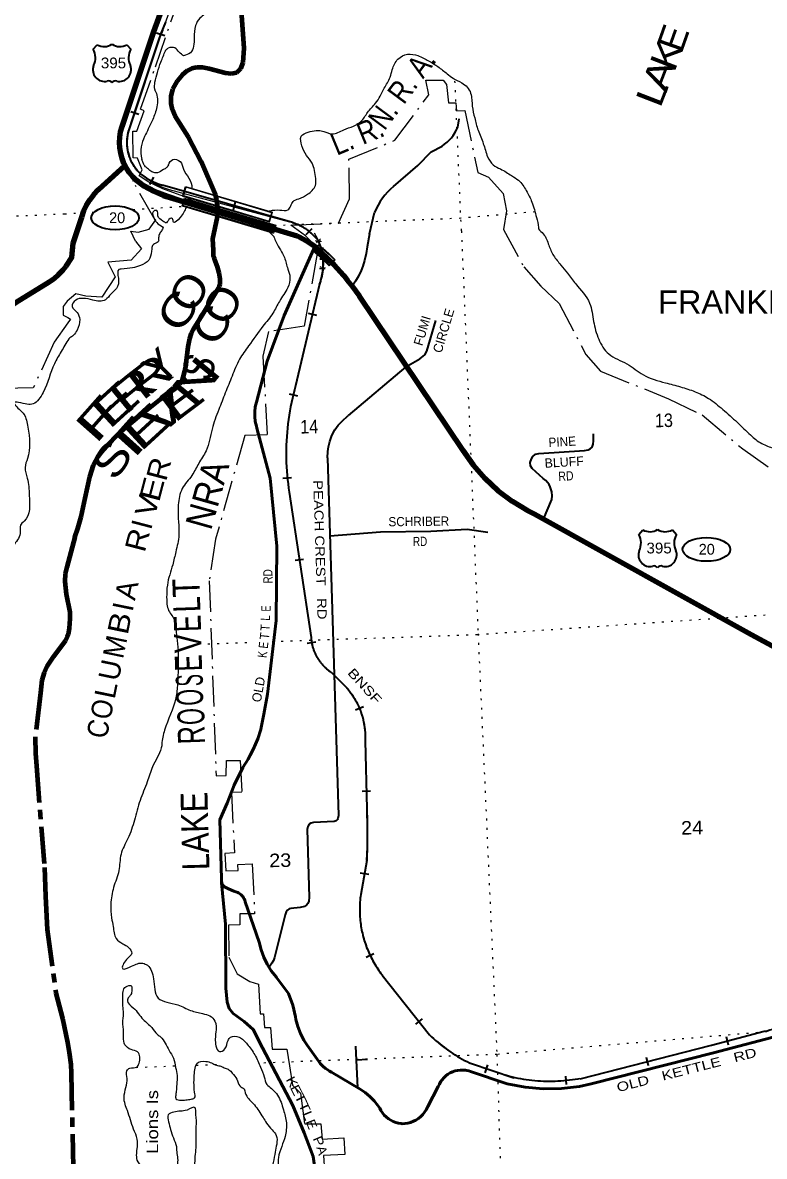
# Model space of a CAD drawing. Header units: feet. Extents: x 485078 to 733631, y 372822 to 564222.
# Drawn here: x 701063 to 710684, y 412713 to 427414 of the extents above; entities that cross this region are included whole.
import ezdxf
from ezdxf.enums import TextEntityAlignment as Align

# ---------------------------------------------------------------- set-up
doc = ezdxf.new("R2010")
doc.units = ezdxf.units.FT
doc.header["$LTSCALE"] = 80
for name, pattern in [('DOT_DASHED', [7.7, 5, -1.2, 0.3, -1.2]), ('DOTTED', [1.5, 0.3, -1.2]), ('LONG_DASH_SHORT_DASH', [9.9, 6, -1.2, 1.5, -1.2])]:
    doc.linetypes.add(name, pattern=pattern)
for name, color, linetype, lineweight in [('11', 7, 'LONG_DASH_SHORT_DASH', 60), ('16', 7, 'Continuous', 25), ('17', 7, 'Continuous', 25), ('20', 7, 'Continuous', 70), ('23', 7, 'Continuous', 70), ('26', 7, 'Continuous', 40), ('27', 7, 'Continuous', 25), ('29', 7, 'Continuous', 25), ('30', 7, 'Continuous', 25), ('34', 7, 'Continuous', 25), ('39', 7, 'Continuous', 13), ('41', 7, 'Continuous', 13), ('44', 7, 'DOT_DASHED', 13), ('57', 7, 'Continuous', 13), ('7', 7, 'DOTTED', 13)]:
    doc.layers.add(name, color=color, linetype=linetype, lineweight=lineweight)
doc.layers.add('12', color=7, linetype='Continuous')
doc.layers.add('42', color=7, linetype='Continuous')

msp = doc.modelspace()

# ---------------------------------------------------------------- linework, layer by layer
at = {"layer": '11'}
for points in [[(703529.71, 424611.87), (703588.96, 424895.62), (703593.64, 424964.17), (703590.4, 425039.31), (703581.99, 425118.34), (703565.04, 425181.69), (703379.45, 425611.96), (703212.07, 425927.93), (703042.25, 426202.96), (703004.48, 426285.58), (702987.95, 426365.81), (702988.03, 426458.85), (703011.04, 426553.49), (703071.18, 426661.39), (703134.83, 426738.21), (703199.11, 426791.78), (703261.98, 426821.99), (703318.38, 426834.71), (703394.4, 426835.01), (703482.08, 426818.79), (703694.7, 426764.96), (703768.59, 426753.56), (703840.5, 426768.64), (703894.41, 426819.75), (703921.22, 426896.45), (703935.82, 427083.36), (703899.88, 427608.22)], [(701738.82, 420740.97), (701779.36, 420855.96), (701821.78, 421007.02), (701874.88, 421249.69), (701935.26, 421522.38), (701983.16, 421676.66), (702043.32, 421786.32), (702087.08, 421844.83), (702189.31, 421960.07), (702272.01, 422045.87), (702346.05, 422115.66), (702592.8, 422325.36), (702849.8, 422530), (703043.38, 422672.91), (703079.71, 422703.81), (703099.44, 422724.84), (703120.83, 422756.02), (703134.66, 422783.41), (703145.87, 422812.14), (703167.3, 422894.52), (703182.73, 422976.21), (703189.92, 423030.73), (703209.76, 423210.81), (703232.4, 423319.49), (703252.81, 423386.83), (703278.62, 423439.67), (703412.72, 423656.45), (703604.02, 423970.79), (703616.47, 423998.72), (703622.81, 424025.09), (703625.3, 424049.83), (703624, 424092.31), (703610.82, 424169.98), (703591.79, 424246.02), (703549.66, 424350.61), (703543.63, 424372.86), (703540.27, 424394.17), (703536.8, 424463.12), (703529.71, 424611.87)], [(701738.82, 420740.97), (701634.08, 420352.94), (701614, 420267.53), (701607.62, 420166.11), (701628.87, 420003.04), (701674.58, 419767.97), (701676.3, 419681.46), (701666.9, 419561.52), (701652.21, 419481.12), (701639.75, 419450.36), (701617.37, 419402.26), (701462.33, 419195.17), (701377.56, 419065.11), (701339.83, 418988.99), (701312.4, 418889.19), (701293.31, 418724.83), (701224.34, 418145.22), (701227.67, 417939.05), (701240.11, 417779.06), (701346.01, 416458.29), (701359.77, 416082.72), (701379.21, 415654.76), (701493.91, 414827.54), (701578.83, 414500.72), (701645.15, 414187.47), (701668, 414058.54), (701686.27, 413902.25), (701693.83, 413792.79), (701715.96, 412568.41)]]:
    msp.add_lwpolyline(points, dxfattribs=at)
at = {"layer": '16'}
for p, q in [((701978.12, 427068.68), (702029.43, 427127.44)), ((702221.19, 427133.41), (702220.91, 427133.21)), ((702413.28, 427127.53), (702464.67, 427068.68)), ((709056.09, 420778.12), (709107.4, 420836.88)), ((709299.16, 420842.85), (709298.88, 420842.65)), ((709491.25, 420836.97), (709542.64, 420778.12))]:
    msp.add_line(p, q, dxfattribs=at)
for centre, radius, start, end in [((701785.14, 426958.05), 222.05, 332.97043, 29.75871), ((702120.51, 427285.1), 182.07, 239.97227, 303.45418), ((702322.29, 427284.6), 181.52, 236.33975, 300.08743), ((702322.28, 427285.1), 182.07, 236.54582, 236.59441), ((702657.64, 426958.05), 222.05, 150.24129, 207.02957), ((702124.33, 426803.15), 151.42, 159.09177, 283.81923), ((702318.45, 426803.15), 151.42, 256.18077, 20.90823), ((708863.11, 420667.49), 222.05, 332.97043, 29.75871), ((709198.48, 420994.54), 182.07, 239.97227, 303.45418), ((709400.26, 420994.04), 181.52, 236.33975, 300.08743), ((709400.25, 420994.54), 182.07, 236.54582, 236.59441), ((709735.61, 420667.49), 222.05, 150.24129, 207.02957), ((709202.3, 420512.59), 151.42, 159.09177, 283.81923), ((709396.42, 420512.59), 151.42, 256.18077, 20.90823)]:
    msp.add_arc(centre, radius, start, end, dxfattribs=at)
for centre, major_axis, start_param, end_param in [((702179.67, 426604.33), (-19.56, 51.67), 4.95877769, 6.28318531), ((702263.12, 426604.33), (19.56, 51.67), 0, 1.32637542), ((709257.64, 420313.77), (-19.56, 51.67), 4.95877769, 6.28318531), ((709341.09, 420313.77), (19.56, 51.67), 0, 1.32637542)]:
    msp.add_ellipse(centre, major_axis=major_axis, ratio=0.929097, start_param=start_param, end_param=end_param, dxfattribs=at)
at = {"layer": '17'}
for centre, major_axis in [((702262.22, 424882.5), (309.24, -1)), ((709933.68, 420583.47), (-309.24, 1))]:
    msp.add_ellipse(centre, major_axis=major_axis, ratio=0.500121, dxfattribs=at)
at = {"layer": '20'}
for points in [[(702390.6, 425562.45), (702377.24, 425588.61), (702352.18, 425653.71), (702334.06, 425721.08), (702323.08, 425789.97), (702319.36, 425859.63), (702322.95, 425929.3), (702333.8, 425998.21), (702351.79, 426065.61), (702763.09, 427300.24), (702877.91, 427604.18)], [(704625.3, 424646.66), (702930.66, 425153.8), (702888.07, 425169.01), (702763.04, 425223.75), (702644.42, 425291.26), (702533.5, 425370.79), (702490.97, 425413.84), (702447.01, 425468.01), (702408.97, 425526.48), (702390.6, 425562.45)], [(704851.09, 424509.29), (704738.96, 424583.53), (704655.62, 424631.65), (704625.3, 424646.66)], [(714117.28, 418009.89), (714030.82, 417986.4), (713874.71, 417961.13), (713716.83, 417952.32), (713558.88, 417960.06), (713402.61, 417984.26), (713249.73, 418024.67), (713126.91, 418071.34), (713101.85, 418080.86), (713076.91, 418094.33), (710517.89, 419476.2), (707704.1, 421042.52), (707618.17, 421085.48), (707418.95, 421204.26), (707233.24, 421343.22), (707063.07, 421500.82), (706910.31, 421675.35), (706776.62, 421864.89), (705433.7, 423868.11), (705335.21, 423996.54), (705278.57, 424070.4), (705227.97, 424136.38), (705102.86, 424273.25), (704851.09, 424509.29)]]:
    msp.add_lwpolyline(points, dxfattribs=at)
at = {"layer": '23'}
for points in [[(701717.52, 424554.42), (701829.9, 424893.61), (701856.72, 424971.87), (701891.56, 425046.89), (701934.06, 425117.86), (701983.74, 425184), (702040.07, 425244.58), (702045.72, 425250), (702387.43, 425559.58)], [(701627.56, 424256.14), (701700.31, 424369.7), (701717.52, 424554.42)], [(698157.31, 415569.97), (698778.07, 417357.05), (698805.64, 417455.59), (698820.29, 417556.51), (698824.05, 417888.16), (698693.77, 421150.9), (698700.96, 421264.55), (698719.16, 421372.06), (698737.52, 421440.79), (698774.07, 421507.29), (698859.07, 421611.01), (700692.11, 423553.45), (700815.77, 423666.55), (700906.68, 423739.3), (700979.51, 423789.02), (701407.41, 424051.29), (701473.27, 424098.42), (701529.49, 424150.18), (701586.26, 424209.81), (701627.56, 424256.14)]]:
    msp.add_lwpolyline(points, dxfattribs=at)
at = {"layer": '26'}
for points in [[(703642.36, 416284.89), (703641.69, 416309.89), (703621.15, 417074.59), (703715.72, 417291.32), (703805.15, 417528.04), (703918.84, 417754.11), (703986.71, 417864.52), (704002.04, 417889.45), (704015.46, 417914.52), (704054.8, 417987.97), (704113.92, 418127.48), (704150.5, 418247.4), (704158.13, 418272.43), (704162.73, 418297.4), (704190.41, 418447.67), (704238.33, 418707.18), (704349.61, 419663.24), (704360.34, 420625.69), (704274.84, 421505.87), (704100.7, 422157), (704094.11, 422179.83), (704080.89, 422242.04), (704074.25, 422305.29), (704074.26, 422368.89), (704080.91, 422432.14), (704094.14, 422494.34), (704234.34, 423026.18), (704456.3, 423617.37), (704851.09, 424509.29)], [(703928.66, 416067.11), (703918.23, 416082.05), (703906.29, 416095.82), (703892.97, 416108.26), (703878.43, 416119.25), (703862.82, 416128.65), (703854.08, 416132.74), (703828.84, 416142.42), (703804.08, 416152.96), (703731.64, 416183.77), (703706.71, 416194.38), (703681.64, 416208.53), (703677.61, 416211.6), (703670, 416218.78), (703663.18, 416226.72), (703657.22, 416235.32), (703652.2, 416244.5), (703648.17, 416254.16), (703646.45, 416259.89), (703642.36, 416284.89)], [(705741.46, 410737.37), (705434.1, 411218.92), (705131.26, 411670.23), (704926.92, 412041.77), (704877.24, 412372.53), (704831.51, 412709.39), (704715.3, 413017.22), (704567.98, 413371.19), (704175.43, 414120.51), (704054.2, 414359.61), (703935.06, 414463.39), (703791.6, 414566.92), (703740.34, 414631.38), (703714.35, 414713.56), (703699.39, 414895.21), (703692.71, 415723.34), (703644.23, 416259.89), (703642.36, 416284.89)], [(710947.78, 414298.59), (710022.76, 414057.01), (708437.98, 413652.16), (708285.28, 413619.98), (708051.42, 413591.61), (707815.88, 413587.85), (707581.23, 413608.72), (707350.05, 413654.01), (706873.67, 413812.6), (706848.58, 413820.95), (706823.67, 413826.31), (706807.01, 413829.52), (706772.95, 413832.45), (706738.78, 413831.81), (706704.87, 413827.59), (706671.58, 413819.86), (706639.28, 413808.69), (706608.32, 413794.2), (706579.05, 413776.56), (706551.78, 413755.95), (706526.82, 413732.61), (706504.43, 413706.78), (706484.87, 413678.76), (706468.34, 413648.84), (706455.03, 413617.36), (706318.98, 413359.69), (706314.62, 413349.56), (706297.35, 413315.94), (706276.66, 413284.3), (706252.78, 413254.99), (706225.97, 413228.35), (706196.52, 413204.65), (706164.75, 413184.16), (706131.02, 413167.11), (706095.68, 413153.67), (706059.14, 413144), (706021.79, 413138.2), (705984.03, 413136.34), (705972.76, 413137.32), (705937.24, 413142.89), (705902.51, 413152.14), (705868.93, 413164.96), (705836.87, 413181.23), (705806.69, 413200.76), (705778.72, 413223.34), (705753.26, 413248.72), (705730.6, 413276.61), (705710.97, 413306.73), (705694.6, 413338.73), (705671.29, 413373.35), (705622.69, 413434.31), (705567.98, 413489.86), (705507.77, 413539.38), (705442.71, 413582.34), (705070.36, 413804.03), (705044.52, 413819.42), (705020.36, 413834.26), (704992.5, 413852.74), (704955.52, 413883.27), (704946.47, 413892.5), (704922, 413917.43), (704904.01, 413942.5), (704753.14, 414152.72), (704709.7, 414221.28), (704666.71, 414306.34), (704632.86, 414395.42), (704608.5, 414487.55), (704602.56, 414521.35), (704565.37, 414674.73), (704512.36, 414823.38), (704356.25, 415032.55), (704350.5, 415039.16), (704288.3, 415119.38), (704234.83, 415205.67), (704190.68, 415297.07), (704156.32, 415392.58), (704132.13, 415491.16), (703951.18, 416011.33), (703949.89, 416016.93), (703944.58, 416034.37), (703937.48, 416051.16), (703928.66, 416067.11)]]:
    msp.add_lwpolyline(points, dxfattribs=at)
at = {"layer": '29'}
for p, q in [((706706.45, 426059.55), (706724.63, 426166.54)), ((705563.81, 424676.5), (705628.38, 424951.03)), ((705563.81, 424676.5), (705533.88, 424505.72)), ((706031.55, 422951.97), (705286.74, 422319.66)), ((705015.5, 421769.11), (705160.75, 417132.62)), ((705410.01, 413600.59), (705385.68, 414142.15)), ((705393.22, 413965.77), (705535.83, 413971.53))]:
    msp.add_line(p, q, dxfattribs=at)
for points in [[(705874.92, 425289.8), (706189.62, 425561.06), (706360.34, 425738.45), (706502.66, 425814.08)], [(705533.88, 424505.72), (705518.72, 424420.57), (705497.7, 424328.01), (705474.57, 424254.38), (705453.55, 424199.69), (705419.91, 424128.16), (705382.07, 424062.95), (705335.21, 423996.54)], [(706031.55, 422951.97), (706217.14, 423054.64), (706279.26, 423108.51), (706304.11, 423154.09), (706422.71, 423551.68)], [(705015.5, 421769.11), (705019.58, 421854.9), (705030.32, 421915.02), (705045.34, 421983.74), (705075.39, 422058.89), (705114.02, 422134.04), (705156.94, 422194.17), (705204.16, 422243.55), (705286.74, 422319.66)], [(707818.09, 420973.59), (707925.58, 421231.13), (707932.01, 421278.37), (707925.58, 421329.9), (707906.26, 421394.32), (707893.38, 421424.38), (707848.31, 421475.92), (707816.12, 421503.83), (707672.32, 421632.67), (707650.86, 421667.02), (707646.56, 421709.97), (707661.59, 421759.36), (707683.05, 421789.42), (707717.39, 421817.33), (707760.32, 421828.07), (708350.53, 421864.57), (708399.9, 421875.31), (708423.5, 421886.05), (708449.26, 421909.67), (708464.28, 421946.17), (708468.58, 421991.26), (708466.43, 422083.6)], [(705048.56, 420759.52), (705703.11, 420811.14), (706358.11, 420818.57), (706830.69, 420846.51), (707098.44, 420807.53)], [(705160.75, 417132.62), (705152.41, 417093.9), (705145.84, 417081.57), (705127.78, 417064.32), (705103.14, 417055.29), (704833.82, 417042.14), (704800.97, 417033.1), (704781.26, 417019.14), (704763.2, 416990.38), (704754.99, 416953.42), (704777.98, 416072.75), (704773.04, 416022.63), (704761.56, 415990.6), (704745.12, 415970.05), (704718.86, 415951.16), (704663.02, 415938.02), (704541.5, 415928.16), (704521.78, 415922.4), (704498.8, 415905.16), (704482.36, 415884.61), (704465.95, 415846.01), (704327.99, 415289.84), (704314.86, 415251.23), (704296.79, 415217.55), (704262.31, 415165.79)]]:
    msp.add_lwpolyline(points, dxfattribs=at)
for centre, radius, start, end in [((706230.14, 426247.65), 512.1, 302.15163, 338.45104), ((706389.7, 424656.08), 816.46, 129.08722, 158.82231)]:
    msp.add_arc(centre, radius, start, end, dxfattribs=at)
at = {"layer": '34', "lineweight": 13}
for p, q in [((702857.96, 427268.63), (702446.66, 426034)), ((703138.27, 425166.02), (703175.3, 425290.62)), ((703175.3, 425290.62), (704303.88, 424955.05)), ((702962.65, 425248.55), (704522.86, 424830.42)), ((703138.26, 425166.01), (704266.82, 424830.43)), ((703138.27, 425166.02), (704266.83, 424830.44)), ((704293.93, 424949.66), (703180.67, 425280.67)), ((704261.44, 424840.38), (704293.93, 424949.66)), ((704266.83, 424830.44), (704303.88, 424955.05)), ((704910.71, 424023.2), (704603.12, 422706.09)), ((704519.29, 421326.83), (704802.19, 419439.32)), ((705064.54, 418989.59), (705233.9, 418823.17)), ((705504.1, 418100.53), (705526.89, 417221.08)), ((705524.99, 416551.49), (705447.52, 416106.9)), ((705726.59, 415062.82), (706341.68, 414286.6)), ((706870.4, 413919.09), (707381.64, 413748.89))]:
    msp.add_line(p, q, dxfattribs=at)
at = {"layer": '34'}
for p, q in [((702905.24, 427241.29), (702800.3, 427276.24)), ((702568.84, 426223.21), (702463.9, 426258.17)), ((702759.16, 425412.21), (702707.16, 425314.59)), ((704564.19, 424820.49), (702878.36, 425306.98)), ((703821.15, 425088.49), (703792.51, 424981.66)), ((704811.84, 424741.78), (704735.34, 424661.89)), ((704764.75, 423644.91), (704872.46, 423619.75)), ((704520.05, 422601.2), (704627.69, 422575.76)), ((704439.86, 421505.52), (704549.94, 421516.36)), ((704597.78, 420442.21), (704707.17, 420458.6)), ((704754.91, 419366.16), (704863.74, 419385.88)), ((705380.62, 418504.4), (705482.91, 418546.5)), ((705464.89, 417447.76), (705575.46, 417450.62)), ((705442.37, 416389), (705551.34, 416370.01)), ((705517.39, 415294.75), (705617.25, 415342.33)), ((706163.15, 414425.76), (706249.84, 414494.46)), ((710221, 414156.84), (710193.05, 414263.86)), ((709182.81, 413887.73), (709155.43, 413994.9)), ((707060.56, 413796.64), (707095.5, 413901.59)), ((708118.66, 413644), (708108.27, 413754.12))]:
    msp.add_line(p, q, dxfattribs=at)
for points in [[(702443.24, 426023.49), (702540.33, 426318.66), (702838.46, 427213.56), (702876.96, 427316.08), (702859.54, 427274.52), (702889.67, 427348.61), (702918.35, 427422.55)], [(702418.63, 425839.93), (702418.36, 425849.8), (702418.24, 425859.74), (702418.34, 425869.61), (702418.58, 425879.56), (702419.03, 425889.44), (702419.61, 425899.32), (702420.35, 425909.17), (702421.3, 425919.07), (702422.45, 425928.89), (702423.71, 425938.69), (702425.16, 425948.54), (702426.78, 425958.28), (702428.56, 425968.02), (702430.57, 425977.75), (702432.68, 425987.38), (702434.96, 425997.03), (702437.49, 426006.66), (702440.1, 426016.18), (702442.87, 426025.67), (702442.72, 426025.21)], [(702563.62, 425480.97), (702557.84, 425487.48), (702551.39, 425494.99), (702545.09, 425502.64), (702538.91, 425510.43), (702532.85, 425518.24), (702526.97, 425526.24), (702521.23, 425534.3), (702515.58, 425542.44), (702510.12, 425550.66), (702504.79, 425559.07), (702499.59, 425567.49), (702494.59, 425576.03), (702489.68, 425584.6), (702484.93, 425593.36), (702480.37, 425602.11), (702475.95, 425610.95), (702471.64, 425619.92), (702467.58, 425628.93), (702463.59, 425637.98), (702459.81, 425647.14), (702456.12, 425656.38), (702452.68, 425665.61), (702449.38, 425674.97), (702446.22, 425684.35), (702443.19, 425693.8), (702440.41, 425703.3), (702437.73, 425712.87), (702435.22, 425722.45), (702432.92, 425732.09), (702430.79, 425741.73), (702428.8, 425751.44), (702426.95, 425761.17), (702425.33, 425770.94), (702423.85, 425780.73), (702422.57, 425790.56), (702421.41, 425800.42), (702420.47, 425810.27), (702419.67, 425820.14), (702419.05, 425830), (702418.63, 425839.93)], [(704835.69, 424653.35), (704809.12, 424678.78), (704801.27, 424685.95), (704793.29, 424693), (704785.18, 424700.01), (704776.96, 424706.78), (704768.63, 424713.4), (704760.18, 424719.96), (704751.62, 424726.31), (704742.96, 424732.48), (704734.13, 424738.56), (704725.27, 424744.43), (704716.31, 424750.21), (704707.19, 424755.81), (704698.03, 424761.2), (704688.74, 424766.45), (704679.41, 424771.58), (704669.91, 424776.52), (704660.42, 424781.3), (704650.74, 424785.89), (704641.08, 424790.33), (704631.29, 424794.62), (704621.46, 424798.7), (704611.54, 424802.6), (704601.58, 424806.38), (704591.5, 424809.93), (704581.38, 424813.36), (704571.22, 424816.57), (704561.01, 424819.65), (704558.9, 424820.23)], [(704925.43, 424516.55), (704909.82, 424562.65), (704902.7, 424580.05), (704898.74, 424589.75), (704896.37, 424594.3), (704894.79, 424596.28), (704893.11, 424598.25), (704891.58, 424599.82), (704888.46, 424603.2), (704840.02, 424649.09), (704835.7, 424653.35)], [(704957.5, 424342.79), (704958.5, 424326.09), (704958.96, 424312.62), (704959.24, 424299.14), (704959.31, 424285.72), (704959.14, 424272.23), (704958.7, 424258.76), (704958.02, 424245.25), (704957.19, 424231.82), (704956.02, 424218.37), (704954.62, 424204.97), (704953.07, 424191.56), (704951.26, 424178.27), (704949.15, 424164.89), (704946.88, 424151.6), (704944.31, 424138.4), (704941.63, 424125.23), (704938.6, 424112.02), (704935.39, 424098.98), (704931.97, 424085.98), (704928.31, 424072.94), (704924.35, 424060.08), (704920.29, 424047.26), (704915.92, 424034.52), (704911.77, 424022.89), (704604.19, 422705.82), (704589.1, 422651.81), (704575.35, 422597.79), (704562.51, 422543.49), (704550.21, 422488.72), (704539.22, 422433.9), (704529.24, 422379.13), (704519.81, 422323.87), (704511.68, 422268.58), (704504.56, 422213.32), (704498.28, 422157.49), (704493.11, 422102.01), (704488.55, 422046.36), (704485.22, 421990.37), (704482.99, 421934.72), (704481.68, 421878.8), (704481.08, 421823.01), (704481.7, 421766.88), (704483.13, 421711.19), (704485.78, 421655.14), (704489.22, 421599.54), (704493.59, 421543.67), (704499.05, 421488.16), (704505.54, 421432.68), (704512.72, 421377.34), (704520.38, 421326.99), (704803.28, 419439.44), (704804.08, 419429.14), (704805.08, 419418.95), (704806.28, 419408.76), (704807.59, 419398.54), (704809.14, 419388.39), (704810.84, 419378.31), (704812.68, 419368.18), (704814.75, 419358.12), (704816.99, 419348.14), (704819.41, 419338.11), (704821.99, 419328.2), (704824.7, 419318.31), (704827.63, 419308.44), (704830.75, 419298.69), (704834.03, 419288.96), (704837.42, 419279.3), (704841.05, 419269.64), (704844.79, 419260.12), (704848.76, 419250.61), (704852.85, 419241.23), (704857.11, 419231.86), (704861.53, 419222.62)], [(704861.53, 419222.62), (704866.13, 419213.45), (704870.84, 419204.35), (704875.78, 419195.32), (704880.84, 419186.36), (704886.06, 419177.53), (704891.4, 419168.76), (704896.96, 419160.14), (704902.64, 419151.58), (704908.43, 419143.14), (704914.38, 419134.78), (704920.51, 419126.54), (704926.81, 419118.38), (704933.15, 419110.33), (704939.72, 419102.43), (704946.41, 419094.64), (704953.21, 419086.92), (704960.1, 419079.39), (704967.24, 419071.93), (704974.42, 419064.6), (704981.76, 419057.45), (704989.16, 419050.36), (704996.78, 419043.42), (705004.46, 419036.65), (705012.25, 419030), (705020.2, 419023.44), (705028.25, 419017.1), (705036.36, 419010.83), (705044.64, 419004.75), (705053.02, 418998.74), (705061.45, 418992.97), (705065.24, 418990.45), (705234.68, 418823.94), (705246.42, 418811.63), (705257.79, 418799.11), (705268.95, 418786.41), (705280.04, 418773.49), (705290.8, 418760.38), (705301.26, 418747.13), (705311.66, 418733.68), (705321.71, 418720.02), (705331.48, 418706.24), (705341.1, 418692.18), (705350.39, 418678.07), (705359.53, 418663.82), (705368.4, 418649.29), (705376.92, 418634.71), (705385.23, 418619.92), (705393.33, 418605.08), (705401.16, 418589.95), (705408.71, 418574.84), (705415.98, 418559.45), (705422.97, 418544.08), (705429.75, 418528.49), (705436.19, 418512.84), (705442.36, 418497.07), (705448.31, 418481.23), (705453.92, 418465.19), (705459.32, 418449.08), (705464.37, 418432.91), (705469.23, 418416.68), (705473.65, 418400.31), (705477.89, 418383.89), (705481.83, 418367.47), (705485.51, 418350.91), (705488.84, 418334.3), (705491.89, 418317.55), (705494.75, 418300.87), (705497.18, 418284.06), (705499.33, 418267.26), (705501.28, 418250.4), (705502.9, 418233.6), (705504.16, 418216.62), (705505.22, 418199.7), (705505.86, 418182.79), (705506.37, 418165.88), (705506.47, 418148.84), (705506.29, 418131.95), (705505.84, 418115.06), (705505.2, 418100.52), (705527.99, 417221.11), (705532.45, 417057.28), (705533.13, 416894.26), (705531.01, 416731.14), (705527.04, 416567.01), (705526.08, 416551.36), (705448.61, 416106.73), (705445.34, 416082.87), (705442.63, 416059.06), (705440.35, 416035.18), (705438.31, 416011.13), (705436.83, 415987.14), (705435.78, 415963.22), (705434.98, 415939.14), (705434.75, 415915.11), (705434.95, 415891.15), (705435.54, 415867.01), (705436.58, 415843.07), (705437.89, 415819.1), (705439.74, 415795.05), (705442.03, 415771.21)], [(705442.03, 415771.21), (705444.75, 415747.32), (705447.75, 415723.52), (705451.3, 415699.65), (705455.15, 415676.01), (705459.56, 415652.3), (705464.28, 415628.81), (705469.4, 415605.26), (705474.98, 415581.94), (705480.98, 415558.68), (705487.27, 415535.53), (705494.13, 415512.44), (705501.28, 415489.44), (705508.88, 415466.65), (705516.76, 415443.97), (705525.25, 415421.48), (705534.01, 415399.09), (705543.08, 415376.93), (705552.6, 415354.85), (705562.55, 415332.98), (705572.93, 415311.19), (705583.49, 415289.66), (705594.63, 415268.32), (705606.08, 415247.21), (705617.83, 415226.2), (705629.9, 415205.56), (705642.54, 415184.97), (705655.36, 415164.65), (705668.65, 415144.67), (705682.09, 415124.81), (705696.11, 415105.15), (705710.33, 415085.87), (705724.86, 415066.82), (705727.45, 415063.5), (706342.49, 414287.34), (706367.97, 414263.01), (706393.91, 414239.37), (706420.28, 414216.14), (706447.07, 414193.07), (706474.27, 414170.73), (706501.76, 414148.96), (706529.66, 414127.33), (706557.99, 414106.43), (706586.58, 414086.1), (706615.74, 414066.07), (706645.03, 414046.75), (706674.6, 414027.73), (706704.74, 414009.28), (706735, 413991.55), (706765.68, 413974.26), (706796.51, 413957.39), (706827.88, 413941.11), (706859.25, 413925.4), (706870.12, 413920.21), (706870.62, 413920.18), (707436.15, 413731.9), (707324.68, 413764.3), (707411.19, 413743.12), (707447.73, 413735.07), (707484.42, 413727.63), (707521.43, 413720.56), (707558.44, 413714.38), (707595.4, 413708.88), (707632.67, 413703.73), (707669.93, 413699.48), (707707.16, 413695.91), (707744.75, 413692.91), (707782.07, 413690.63), (707819.5, 413688.77), (707857.14, 413687.75), (707894.52, 413687.46), (707932.05, 413687.79), (707969.48, 413688.6), (708007.12, 413690.23), (708044.45, 413692.39), (708081.99, 413695.39), (708119.22, 413698.89), (708156.61, 413703.03), (708193.73, 413707.91), (708230.8, 413713.46), (708267.76, 413719.47), (708286.09, 413722.89)], [(708295.82, 413720.19), (709997.47, 414154.9), (710684.02, 414334.19), (710720.64, 414342.63), (710756.84, 414351.86), (710792.89, 414361.72), (710829.08, 414372.04), (710864.84, 414383.16), (710900.28, 414394.85), (710935.82, 414407.01), (710970.96, 414419.96), (711005.75, 414433.49), (711040.63, 414447.69), (711074.93, 414462.44), (711109.13, 414477.6), (711143.15, 414493.6)]]:
    msp.add_lwpolyline(points, dxfattribs=at)
at = {"layer": '34', "lineweight": 13}
for points in [[(703180.67, 425280.67), (703148.2, 425171.4), (704261.44, 424840.38)], [(708413.23, 413749.05), (709997.75, 414153.83), (710684.28, 414333.12)]]:
    msp.add_lwpolyline(points, dxfattribs=at)
for centre, radius, start, end in [((698650.6, 429027.56), 4560.51, 337.21679, 347.39116), ((702985.83, 425860.26), 566.47, 162.0536, 227.25802), ((703347.78, 426389.23), 1203.94, 231.35611, 251.34348), ((704391.66, 424232.43), 612.22, 45.91272, 77.62496), ((704187.08, 424289.68), 771.14, 339.78408, 30.70307), ((707683.82, 421826.67), 3203.77, 164.06804, 188.97576), ((705390.04, 419480.86), 589.31, 184.04164, 236.47266), ((704535.19, 418150.09), 970.17, 357.07218, 43.93004), ((696167.62, 416912.84), 9364.34, 357.78853, 1.88631), ((706811.78, 415912.22), 1378.09, 171.87855, 218.05074), ((707743.54, 415738.18), 2017.99, 225.99811, 244.34425), ((707897.73, 415836.95), 2150.59, 255.91571, 283.88943)]:
    msp.add_arc(centre, radius, start, end, dxfattribs=at)
at = {"layer": '34'}
msp.add_arc((703050.03, 425989.04), 703.33, 226.14724, 255.87217, dxfattribs=at)
at = {"layer": '34', "linetype": 'DOTTED', "lineweight": 100}
msp.add_arc((704258.11, 424306.35), 699.99, 352.84908, 25.47624, dxfattribs=at)
at = {"layer": '39'}
for points in [[(703411.25, 429073.78), (703423.87, 429033.61), (703383.09, 428943.75), (703358.99, 428829.93), (703373.2, 428724.95), (703465.96, 428538.5), (703558.93, 428341.93), (703596.79, 428166.56), (703560.02, 427975.57), (703502.49, 427810.49), (703469.62, 427730.91), (703420.98, 427525.53), (703361.27, 427471.74), (703306.4, 427377.57), (703287.22, 427219.31), (703238.42, 427022.02), (703150.05, 426983.87)], [(702782.76, 426529.03), (702777.78, 426550.14), (702779.14, 426642.22), (702811.63, 426766.81), (702854.97, 426903.58), (702886.11, 426976.7), (702914.55, 427048.47), (702930.8, 427070.14), (702949.76, 427085.24)], [(703150.05, 426983.87), (703094.47, 427029.35), (703038.66, 427086.97), (702949.76, 427085.24)], [(704232.65, 424967.24), (704272.93, 424975.37), (704398.34, 424983.87), (704501.59, 424985.87), (704541.09, 425037.24), (704570.31, 425096.51), (704646.62, 425130.37), (704758.89, 425189.23), (704860, 425300.49), (704864.25, 425393.69), (704850.09, 425496.65), (704817.86, 425591.16), (704744.98, 425692.98), (704685.83, 425817.33), (704677.34, 425940.64), (704767.42, 425995.02), (704872.34, 426015.27), (704935.19, 426012.44), (705077.78, 425970.67), (705228.64, 426024.2), (705353.25, 426073.17), (705451.35, 426131.75), (705538.13, 426250.83), (705641.16, 426368.21), (705752.8, 426562.67), (705830.97, 426707.9), (705857.45, 426803.55), (705931.73, 426940.61), (706054.05, 427003.71), (706190.09, 426986.1), (706329.15, 426917.95), (706450.11, 426843.38), (706569.4, 426750.55), (706645.46, 426693.32), (706758, 426634.78), (706830.01, 426577.47), (706874.07, 426499.38), (706895.61, 426329.77), (706926.93, 426178.56), (706970.55, 426019.5), (707038.78, 425844.71), (707094.79, 425673.74), (707167.71, 425569.9), (707261.91, 425517.07), (707405.37, 425430.79), (707495.68, 425369.79), (707595.52, 425236.1), (707669.31, 425087.74), (707727.89, 424888.48), (707752.7, 424759.41), (707752.99, 424746.29)], [(702782.76, 426529.03), (702797.03, 426497.29), (702798.88, 426298.96), (702741.23, 426139.96), (702643.96, 425935.65), (702599.93, 425805.25), (702607.47, 425640.2)], [(702952.96, 425569.2), (702930.13, 425533.84), (702888.15, 425508.11), (702812.32, 425467.49), (702763.57, 425468.84), (702713.47, 425495.93), (702674.19, 425529.78), (702640.34, 425564.99), (702620.03, 425609.67), (702607.47, 425640.2)], [(702952.96, 425569.2), (703010.28, 425639.12), (703105.99, 425612.64), (703148.39, 425516.3), (703219.6, 425396.23), (703258.58, 425267.43), (703258.2, 425263.22)], [(703187.07, 425022.19), (703186.43, 425021.11), (703104.01, 424885.92), (703018.06, 424827.57), (703007.11, 424869.87), (702976.62, 424875.35), (702927.08, 424819.74), (702882.1, 424841.13), (702817.99, 424908.71), (702804.5, 424977.27), (702774.13, 424976.68), (702754.16, 424962.13), (702772.14, 424871.39), (702815.92, 424807.46), (702883.84, 424752.1), (702862.28, 424715.25), (702834.85, 424668.16), (702825.91, 424607.26), (702827.85, 424589.52)], [(703246.77, 425136.06), (703245.27, 425119.41), (703242.31, 425114.46)], [(704192.86, 424831.2), (704188.41, 424844.18), (704189.79, 424853.25)], [(707752.99, 424746.32), (707754.95, 424741.91), (707816.71, 424675.77), (707888.63, 424527.57), (707950.13, 424393.31), (708045.78, 424269.86), (708130.89, 424166.43), (708236.95, 424029.05), (708418.27, 423775.89), (708469.8, 423540.28), (708535.39, 423309.01), (708664.8, 423119.51), (708902.15, 422988.87), (709115.46, 422847.63), (709400.76, 422744.28), (709596.01, 422691.66), (709785.4, 422628.81), (709961.17, 422541.41), (710144.16, 422399.54), (710331.76, 422231.46), (710503.09, 422067.1), (710651.04, 421956.87), (710804.09, 421891.25), (710965.8, 421799.51), (711139.02, 421736.33), (711308.8, 421739.83), (711616.72, 421713.81), (711877.11, 421735.36), (712034.42, 421754.78), (712285.18, 421753.88), (712441.5, 421724.74), (712627.25, 421643.61), (712807.1, 421554.27), (712924.63, 421447.46), (712994.18, 421315.39), (713073.36, 421205.76), (713153.86, 421128.53), (713221.42, 421279.61), (713255, 421411.79), (713332.57, 421472.05), (713454.03, 421556.69), (713499.61, 421599.74), (713573.26, 421659.06), (713661.25, 421705.37), (713814.04, 421842.03), (713928.89, 421955.65), (714081.86, 422084.21), (714248.85, 422271.47), (714309.54, 422345.84), (714369.38, 422426.2), (714477.99, 422567.74), (714546.32, 422682.42), (714586.87, 422772.26), (714646.38, 422921.15), (714669.46, 423071.32), (714683.99, 423243.55), (714706.86, 423403.83), (714778.8, 423538.81), (714820.85, 423652.96), (714805.02, 423826.59), (714754.01, 423942.86), (714617.29, 424095.8), (714583.22, 424271.08), (714611.2, 424475.96), (714632.95, 424688.81), (714677.19, 424889.98), (714660.96, 424967.95)], [(704323.33, 424637.07), (704280.74, 424679.99), (704257.27, 424704.21)], [(702827.85, 424589.54), (702818.82, 424572.93), (702760.32, 424539.21), (702733.92, 424449.66), (702697.93, 424335.64), (702590.25, 424264.65), (702487.77, 424234.21), (702342.5, 424219.08), (702312.31, 424212.39), (702304.62, 424098.96), (702279.13, 423966.95), (702207.87, 423894.68), (702136.66, 423820.4), (702060.2, 423802.64), (701974.96, 423817.06), (701845.09, 423838.66), (701750.52, 423816.48), (701703.78, 423732.59), (701768.08, 423657.04), (701802.35, 423566.72), (701768.95, 423426.46), (701719.84, 423358.7), (701674.04, 423325.39), (701657.4, 423311.87)], [(704321.66, 424638.73), (704351.1, 424567.94), (704458.5, 424367.88), (704502.11, 424219.09), (704530.67, 424112.47), (704501.18, 423978.35), (704393.76, 423800.16), (704308.06, 423646.68), (704180.22, 423478.18), (703993.55, 423223.5), (703875.94, 423049.14), (703779.49, 422830.71), (703691.13, 422612.45), (703606.76, 422396.3), (703519.13, 422143.66), (703442.26, 421860.91), (703346.62, 421699.14), (703258.94, 421543.6), (703133.21, 421371.09), (703081.05, 421161.67), (703083.51, 420951.34), (703089.42, 420769.41), (703049.56, 420552.15), (703008.63, 420385.44), (702939.45, 420121.05), (702930.73, 419961.07), (702956.58, 419791.68), (703036.32, 419655.78), (703050.33, 419548.69), (703067.53, 419402.47), (703080.42, 419230.45), (703078.89, 418987.11), (703071.89, 418841.32), (703049.53, 418656.78), (702902.74, 418239.08), (702868.17, 418058.34), (702866.62, 418036.06), (702861.12, 418009.65), (702747.04, 417764.56), (702678.42, 417568.96), (702586.48, 417328.37), (702513.09, 417071.99), (702427.18, 416833.55), (702338.51, 416629.44), (702310.66, 416418.5), (702242.51, 416200.65), (702206.74, 415981.45), (702214.53, 415805.63), (702237.16, 415692.82), (702276.86, 415537.88), (702361.19, 415470.84), (702435.04, 415421.79), (702477.06, 415347.82), (702408.08, 415263.46), (702360.05, 415145.15), (702476.63, 415177.89), (702621.39, 415217.29), (702680.6, 415190.19), (702759.14, 415015.82), (702821.08, 414766.27), (703073.74, 414676.41), (703241.07, 414605.01), (703397.65, 414563.74), (703491.32, 414533.3), (703555.4, 414467.87), (703568.61, 414322.5), (703570.38, 414144.53), (703614.42, 414070.59), (703686.45, 414106.46), (703726.57, 414216.52), (703758.05, 414257.63), (703871.28, 414257.94), (703976.3, 414169.08), (704074.32, 414029.5), (704148.51, 413869.2), (704195.69, 413742.74), (704230.1, 413646.35), (704291.94, 413590.99), (704370.6, 413505.63), (704445.4, 413317.03), (704483.38, 413147.9), (704466.92, 412971.57), (704423.19, 412841.21), (704379.76, 412696.7), (704385.75, 412510.72), (704405.33, 412351.33), (704460.81, 412214.92), (704572.33, 412105.96), (704620.28, 412038.18), (704713.91, 411819.62), (704721.97, 411536.59), (704735.83, 411265.82), (704759.97, 411082.25), (704766.16, 410981.23), (704776.28, 410791.3), (704769.67, 410627.31), (704787.74, 410443.61)], [(701660.32, 423314.24), (701561.7, 423149.14), (701474.19, 422990.4), (701327.3, 422619.32), (701201, 422471.36), (701008.34, 422488.87), (700953.83, 422486.97), (700971.24, 422451.18), (701078.33, 422335.65), (701130.56, 422169.67), (701124.46, 421761.05), (701094.04, 421646.77), (701123.08, 421508.28), (701149.07, 421282.75), (701081.76, 420948.82), (701033.02, 420896.57), (701031.91, 420811.62), (700952.62, 420649.12), (700820.34, 420440.3), (700703.6, 419957.05), (700594.36, 419900.66), (700481.07, 419961.39), (700292.09, 420165.04), (700161.68, 420194.85), (700053.07, 420120.28), (700087.95, 420046.7), (700155.71, 419958.09), (700144.64, 419810.11), (700413.56, 419633.52), (700698.97, 419506.03), (700746.8, 419467.27), (700588.34, 419314.13), (700573.72, 419210.51), (700638.49, 418974.21), (700539.99, 418724.1), (700385.16, 418348.7), (700312.43, 417879.12), (700108.72, 417455.5), (700071.14, 417256.05), (699777.01, 416406.72), (699542.39, 416058.85), (699516.57, 415869.92), (699458.94, 415548.46), (699436.53, 415377.85), (699319.71, 415131.15), (699253.86, 414872.07), (699402.12, 414442.58), (699388.28, 414199.48), (699220.02, 413686.13), (699125.57, 413260.27), (698989.8, 413152.41), (698968.92, 413054.63), (698978.68, 412830.55), (698967, 412583.49), (698940.96, 412459.25), (698849.34, 412361.02), (698947.11, 412222.92), (699096.27, 411943.06), (699105.33, 411797.81), (699148.92, 411647.71), (699167.05, 411239.94), (699338.97, 411061.98), (699846.71, 410818.94), (699974.69, 410625.28), (699953.82, 410351.61), (699876.9, 410120.46), (699745.66, 409939.97), (699636.78, 409697.59), (699484.24, 409490.07), (699113.28, 409343.65), (698949.73, 409220.66), (699010.24, 409166.17), (699206.52, 409160.91), (699207.36, 409078.05), (699106.33, 409017.9), (699106.75, 408947.15), (699331.72, 408930.77), (699583.56, 409014.39), (699826.97, 409107.82), (699875.35, 409287.43), (699978.18, 409412.33), (700041.95, 409556.09), (699977.74, 409717.61), (700014.98, 409927.16), (700252.47, 410074.97), (700396.18, 410011.26), (700513.17, 409784.87), (700826.61, 409080.13), (700945.3, 408336.23), (700889.47, 408138.16), (700686.81, 407801.52)], [(703290.42, 411816.58), (703282.5, 411903.4), (703281.12, 411968.1), (703285.45, 412144.17), (703285.1, 412255.42), (703304.45, 412391.35), (703307.28, 412448.04), (703298.03, 412597.54), (703311.39, 412824.37), (703312.72, 412951.83), (703314.05, 413079.3), (703315.85, 413184.52), (703310.12, 413263.29), (703309.04, 413313.84), (703302.42, 413340), (703195.81, 413313.53), (703109.16, 413299.61), (703024.48, 413287.75), (702950.43, 413251.83), (702956.41, 413160.93), (702980.8, 413060.29), (703017.49, 412951.82), (703056.29, 412839.34), (703062.27, 412748.44), (703074.23, 412661.7), (703061.76, 412582.56), (703055.23, 412509.6), (703055.67, 412394.31), (703022.12, 412355.19), (702948.5, 412299.05), (702876, 412285.42), (702828.05, 412258.14), (702796.96, 412293.91), (702767.58, 412343.87), (702724.96, 412351.08), (702681.23, 412315.8), (702658.61, 412238.46), (702652.12, 412163.49), (702659.26, 412113.06), (702668.04, 412080.88), (702701.46, 412031), (702731.99, 411926.44), (702710.36, 411897.68), (702656.05, 411884.42), (702589.82, 411955.88), (702570.21, 412022.22), (702581.64, 412149.9), (702598.15, 412229.13), (702592.73, 412293.74), (702599.6, 412350.52), (702620.97, 412391.42), (702656.28, 412442.72), (702679.63, 412485.68), (702702.46, 412552.9), (702675.88, 412566.51), (702602.47, 412595.34), (702559.04, 412640.97), (702540.97, 412729.6), (702547.37, 412808.62), (702548.7, 412936.09), (702501.43, 413066.6), (702421.51, 413305.66), (702377.43, 413476.69), (702402.96, 413606.68), (702416.63, 413724.28), (702414.52, 413823.36), (702452.23, 413856.5), (702540.91, 413870.46), (702572.21, 413919.66), (702552.9, 414066.92), (702471.36, 414097.61), (702389.13, 414160.64), (702370.58, 414366.59), (702360.99, 414437.19), (702372.34, 414568.9), (702362.23, 414663.77), (702362.31, 414754.79), (702366.3, 414851.97), (702375.67, 414886.55), (702439.53, 414926.3), (702463.75, 414928.82), (702479.1, 414872.5), (702466.25, 414811.55), (702440.66, 414778.66), (702421.44, 414731.74), (702496.19, 414640.23), (702564.57, 414562.75), (702626.8, 414489.19), (702736.25, 414382.21), (702810.96, 414292.73), (702852.07, 414261.21), (702912.41, 414181.54), (702962.99, 414085.49), (703017.7, 413985.47), (703046.51, 413866.72), (703064.97, 413759.89), (703061.32, 413646.54)], [(703061.32, 413646.54), (703055.18, 413555.39), (703048.25, 413500.63), (703051.14, 413460.23), (703116.25, 413441.35), (703178.86, 413444.66), (703247.41, 413454.17), (703291.53, 413471.26), (703293.98, 413546.15), (703285.29, 413669.36), (703290.79, 413790.84), (703305.1, 413878.12), (703322.43, 413918.93), (703439.19, 413943.59), (703512.38, 413924.87), (703577.75, 413893.85), (703634.65, 413880.87), (703689.78, 413855.71), (703738.72, 413836.49), (703782.11, 413792.88), (703840.43, 413713.17), (703880.69, 413627.02), (703938.15, 413587.75)], [(703938.15, 413587.75), (703970.53, 413491.32), (704069.97, 413380.09), (704126.22, 413302.36), (704180.58, 413218.52), (704226.64, 413144.63), (704297.3, 413055.06), (704353.39, 412985.42), (704357.82, 412872.23), (704337.79, 412768.65), (704314.36, 412634.67), (704297.98, 412549.37), (704295.49, 412476.5), (704309.98, 412365.54), (704317.9, 412278.73), (704339.62, 412208.38), (704368.78, 412168.52), (704445.25, 412091.21), (704497.33, 412019.46), (704536.81, 411969.7), (704572.03, 411929.97), (704603, 411900.27), (704600.85, 411811.22), (704586.49, 411725.97), (704571.96, 411648.8), (704579.79, 411566.03), (704608.83, 411437.17), (704616.66, 411354.39), (704616.92, 411247.19), (704597.06, 411135.53), (704597.54, 411018.21), (704593.33, 410931.15), (704561.38, 410817.21), (704536.53, 410749.95), (704524.88, 410632.38), (704523.21, 410521.1), (704530.18, 410478.76), (704536.08, 410391.9), (704586.22, 410316.07), (704632.46, 410234.09), (704651.64, 410187.96), (704704.54, 410077.79), (704727.72, 410033.77), (704742.48, 410005.75), (704767.51, 409969.86), (704802.73, 409930.13), (704829.44, 409910.45), (704866.47, 409880.87), (704879.02, 409860.9), (704877.61, 409832.55), (704861.26, 409840.31), (704832.97, 409839.73), (704800.97, 409822.88), (704759.78, 409763.37), (704712.52, 409703.74), (704641.48, 409621.36), (704594.09, 409567.79), (704528.94, 409493.63), (704490.03, 409422.03), (704433.52, 409321.75), (704362.18, 409253.52), (704297.85, 409236.02), (704294.92, 409278.43), (704303.95, 409329.19), (704306.92, 409379.82), (704285.84, 409419.84), (704281.75, 409516.85), (704317.05, 409568.15), (704342.25, 409619.24), (704363.41, 409670.25), (704370.42, 409720.96), (704385.21, 409786), (704409.58, 409875.5), (704422.96, 409912.19), (704446.95, 409924.82), (704490.3, 409883.23), (704467.39, 409820.05), (704456.34, 409769.26), (704493.49, 409733.61), (704553.4, 409769.23), (704576.79, 409810.17), (704597.51, 409881.4), (704595.96, 409954.19), (704585.21, 409984.31), (704587.18, 410081.44), (704594.71, 410107.89), (704581.46, 410160.21), (704556.64, 410186), (704517.85, 410203.4), (704493.6, 410202.9), (704467.88, 410176.08), (704465.61, 410093.1), (704454.26, 410056.45), (704413.66, 410063.71), (704389.79, 410140.08), (704348.11, 410197.88), (704302.01, 410273.8)]]:
    msp.add_spline(points, degree=3, dxfattribs=at)
at = {"layer": '44'}
for points in [[(702527.13, 424580.07), (702467.29, 424710.5), (702563.08, 424695.41), (702705.44, 424734.34), (702789.95, 424856.25), (702783.48, 424852.94), (702493.33, 425358.98), (702520.62, 425419.05), (702640.68, 425329.85), (702788.04, 425251.58), (702948.12, 425187.87), (703128.22, 425127.8), (703246.46, 425125.98), (702880.81, 425260.68), (702698.9, 425344.42), (702575.74, 425427.06), (702613.29, 425505.03), (702550.71, 425658.56), (702495.15, 425662.98), (702489.69, 426008.83), (702544.27, 426008.83), (702640.68, 426272.77), (702589.74, 426292.79), (702784.4, 426842.52), (703088.25, 427716.1)], [(704733.42, 424650.09), (704541.69, 424787.4), (705162.03, 424814.7), (705303.85, 425131.2), (705294.52, 425641.96), (705892.89, 425889.51), (706330.33, 426479.32), (706294.78, 426668.05), (706519.61, 426669.24), (706560.29, 426611.97), (706585.54, 426374.42), (706683.3, 426375.59), (706688.75, 426272.75), (706799.72, 426274.57), (706966.44, 425469.61), (707104.4, 425411.44), (707294.81, 425199.42), (707339.84, 424974.63), (707299.38, 424731.81)], [(707299.38, 424731.81), (707562.83, 424247.72), (707783.33, 423995.21), (708021.09, 423773.48), (708367.78, 423112.32), (708556.8, 422895.3), (709440.63, 422537.83), (709878.46, 422327.66), (710406.58, 421885.64), (710909.72, 421529.8)], [(702527.13, 424580.07), (702603.68, 424479), (702468.17, 424333.68), (702167.33, 424307.22), (702264.43, 424115.95), (702088.93, 423855.87), (701883.02, 423867.6), (701750.78, 423897.75), (701641.95, 423801.51)], [(704733.42, 424650.09), (704833.48, 424547.67), (704883.71, 424422.04), (704716.01, 423478.42), (704252.51, 423409.09), (704179.57, 423087.89), (704235.74, 422071.26), (703944.58, 422061.91), (703565.56, 420715.44), (703483.27, 420175.8), (703572.66, 417646.96), (703701.84, 417649.82), (703708.53, 417844.13), (703885.98, 417844.13), (703905.24, 417435.92), (703772.15, 417432.06), (703808.97, 416648.14), (703685.1, 416638.09), (703698.49, 416413.63), (703859.19, 416420.33), (703853.62, 416499.14), (704039.99, 416504.08), (704072.17, 415856.68), (703880.95, 415857.51), (703878.23, 415713.97), (703734.55, 415712.03), (703737.4, 415297.97), (703843.42, 415080.69), (704010.5, 414982.26), (704121, 414944.9), (704143.77, 414561.02), (704187.3, 414561.02), (704200.69, 414383.47), (704277.7, 414383.47), (704301.13, 414102.06), (704491.53, 414104.6), (704524.72, 413885.31), (704562.85, 413637.88), (704667.35, 413533.69), (704721.31, 413133.88), (704932.24, 413133.88), (704948.98, 412936.22), (705228.21, 412951.16), (705241.94, 412738.57), (704964.05, 412725.17), (704980.42, 412524.13)], [(701641.95, 423801.51), (701587.66, 423734.07), (701588.74, 423622.87), (701648.59, 423591.77)], [(701648.59, 423591.77), (701682.14, 423567.77), (701650.75, 423523.61)], [(701650.75, 423523.61), (701473.28, 423270.04), (701200.7, 422680.59), (700746.17, 422670.9)]]:
    msp.add_lwpolyline(points, dxfattribs=at)
at = {"layer": '57'}
for p, q in [((703130.36, 425039.61), (703160.4, 425140.22)), ((703130.36, 425039.61), (704315.73, 424685.49)), ((703160.4, 425140.22), (704345.78, 424786.1)), ((704345.78, 424786.1), (704315.73, 424685.49)), ((704835.84, 424451.76), (704905.48, 424533.56)), ((705118.08, 424337.28), (705040.62, 424261.06))]:
    msp.add_line(p, q, dxfattribs=at)
msp.add_lwpolyline([(703140.31, 425044.98), (703165.77, 425130.26), (704335.83, 424780.72), (704310.35, 424695.44)], close=True, dxfattribs=at)
for points in [[(704835.84, 424451.76), (704911.8, 424385.5), (704979.53, 424322.2), (705040.62, 424261.06)], [(705040.66, 424272.33), (704985.09, 424327.95), (704917.16, 424391.44), (704847.06, 424452.59), (704906.35, 424522.24)], [(704905.48, 424533.56), (704987.37, 424462.8), (705042.23, 424412.38), (705118.08, 424337.28)], [(704906.35, 424522.24), (704982.05, 424456.83), (705036.71, 424406.59), (705106.69, 424337.31), (705040.66, 424272.33)]]:
    msp.add_lwpolyline(points, dxfattribs=at)
at = {"layer": '7'}
for p, q in [((706754.86, 424714.44), (706670.25, 426677.83)), ((702494.35, 424991.46), (703147.73, 425032.5)), ((701606.07, 424935.12), (702002.62, 424960.57)), ((703465.99, 419360.26), (704041.97, 419380.01)), ((703036.78, 413881.1), (702530.12, 413862.62)), ((703579.09, 413900.89), (703306.89, 413890.96))]:
    msp.add_line(p, q, dxfattribs=at)
for points in [[(679411, 424204.95), (684752, 424375.95), (690101, 424527.95), (695417, 424709.95), (700743, 424896.95), (701606.07, 424935.12)], [(707709.36, 424960.52), (706747.83, 424877.58), (704340.89, 424780.78)], [(706754.86, 424714.44), (706970.83, 419490.08), (707214.56, 414033.53), (707382.51, 408717.02), (707407.56, 408016.08)], [(704297.76, 419388.77), (706960.69, 419480.06), (712204.73, 419836.63), (714310.4, 419801.36)], [(718302.61, 414344.2), (717560.27, 414289.21), (712392, 414467.92), (707214.56, 414033.53), (704127.2, 413920.89)]]:
    msp.add_lwpolyline(points, dxfattribs=at)

# ---------------------------------------------------------------- texts
at = {"layer": '12'}
for s, rotation, width, p in [('O', 58.345, 1.15, (703264.62, 423617.14)), ('O', 58.427, 1.15, (703698.25, 423452.74)), ('C', 57.001, 1.3, (703107.8, 423363.71)), ('C', 59.21, 1.25, (703567.31, 423189.04)), ('S', 71.352, 0.85, (703489.48, 422742.8)), ('R', 37.594, 1.45, (702614.35, 422500.27)), ('N', 50.73, 1.6, (703268.64, 422399.85)), ('R', 39.314, 1.5, (702393.07, 422316.54)), ('E', 37.024, 1.5, (703026.94, 422210.39)), ('E', 42.473, 1.65, (702179.11, 422121.57)), ('V', 39.029, 1.7, (702784.47, 422011.04)), ('F', 48.445, 1.75, (702006.78, 421931.37)), ('E', 42.549, 1.65, (702585.02, 421830.67)), ('T', 48.157, 1.9, (702380.21, 421608.93)), ('S', 55.78, 1.25, (702262.96, 421451.93))]:
    msp.add_text(s, height=400, rotation=rotation, dxfattribs=dict(at, width=width)).set_placement(p)
msp.add_text('Y', height=400, rotation=44.771, dxfattribs=at).set_placement((702858.48, 422695.93))
at = {"layer": '16', "width": 1.05}
for p in [(702240.99, 426821.64), (709318.96, 420531.08)]:
    msp.add_text('395', height=140, dxfattribs=at).set_placement(p, align=Align.CENTER)
at = {"layer": '17'}
for p in [(702288.27, 424814.19), (709937.13, 420515.16)]:
    msp.add_text('20', height=140, dxfattribs=at).set_placement(p, align=Align.CENTER)
at = {"layer": '27'}
for s, rotation, width, p in [('RD', 90.796, 0.8, (704305.33, 420141.8)), ('L', 87.547, 0.8, (704269.62, 419657.52)), ('E', 89.438, 0.7, (704277.99, 419778.68)), ('T', 87.547, 0.85, (704266.61, 419524.7)), ('T', 83.765, 0.95, (704255.47, 419407)), ('K', 82.953, 0.8, (704228.37, 419171.45)), ('E', 83.673, 0.8, (704241.69, 419293.55)), ('OLD   KETTLE   RD', 14.33, 1.3, (708785.53, 413544.84))]:
    msp.add_text(s, height=120, rotation=rotation, dxfattribs=dict(at, width=width)).set_placement(p)
msp.add_text('OLD', height=120, rotation=79.544, dxfattribs=at).set_placement((704150.97, 418593.93))
for s, rotation, width, p in [('K', 297.786, 1.25, (704503.59, 413650.85)), ('E', 296.863, 1.25, (704558.73, 413544.37)), ('T', 296.863, 1.45, (704612.95, 413437.32)), ('T', 294.73, 1.4, (704664.43, 413329.11)), ('L', 292.235, 1.3, (704710.57, 413218.41)), ('E', 291.538, 1.15, (704755.12, 413106.98)), ('P', 293.276, 1.2, (704848.07, 412885.73)), ('A', 287.062, 1.1, (704888, 412772.4))]:
    msp.add_text(s, height=120, rotation=rotation, dxfattribs=dict(at, width=width)).set_placement(p, align=Align.CENTER)
at = {"layer": '30'}
for s, rotation, p in [('CIRCLE', 73.39, (706496.22, 423121.22)), ('FUMI', 73.39, (706246.73, 423215.12)), ('BLUFF', 3.363, (707837.62, 421641.6))]:
    msp.add_text(s, height=120, rotation=rotation, dxfattribs=at).set_placement(p)
for s, rotation, width, p in [('PINE', 3.363, 0.95, (707888.16, 421909.17)), ('PEACH CREST   RD', 271.794, 1.2, (704832.03, 421479.87)), ('RD', 3.363, 0.85, (708015.35, 421469.45)), ('SCHRIBER', 0.65, 0.95, (705808.4, 420882.34)), ('RD', 0.65, 0.8, (706126.05, 420625.93))]:
    msp.add_text(s, height=120, rotation=rotation, dxfattribs=dict(at, width=width)).set_placement(p)
at = {"layer": '34', "width": 1.3}
msp.add_text('BNSF', height=120, rotation=312.244, dxfattribs=at).set_placement((705268.96, 418976.22))
at = {"layer": '41', "width": 1.05}
msp.add_text('FRANKLIN D ROOSEVELT', height=300, dxfattribs=at).set_placement((709305.81, 423642.48))
at = {"layer": '41'}
for s, rotation, width, p in [('R', 75.397, 1.1, (702922.69, 421455.37)), ('E', 75.394, 1.25, (702831.38, 421183.71)), ('V', 75.396, 1.1, (702774.23, 420987.84)), ('R', 75.397, 1.1, (702645.06, 420533.5)), ('B', 78.399, 1.15, (702423.94, 419464.86)), ('M', 78.403, 0.95, (702364.15, 419154.78)), ('L', 78.404, 1.05, (702254.52, 418631.65)), ('O', 78.402, 0.9, (702199.7, 418361.8)), ('C', 80.263, 0.9, (702155.67, 418119.87))]:
    msp.add_text(s, height=270, rotation=rotation, dxfattribs=dict(at, width=width)).set_placement(p)
for s, rotation, p in [('I', 75.393, (702727.51, 420825.48)), ('A', 78.402, (702518.61, 419911.99)), ('I', 78.402, (702487.74, 419765.18)), ('U', 78.401, (702305.34, 418864.61))]:
    msp.add_text(s, height=270, rotation=rotation, dxfattribs=at).set_placement(p)
at = {"layer": '42', "width": 1.2}
msp.add_text('Lions Is', height=150, rotation=90, dxfattribs=at).set_placement((702820.13, 412743.58))
at = {"layer": '44'}
msp.add_text('E', height=350, rotation=70.583, dxfattribs=at).set_placement((709665.44, 427156.64), align=Align.CENTER)
for s, height, rotation, width, p in [('K', 350, 68.878, 1.15, (709582.23, 426933.94)), ('N. R. A.', 289.2, 53.437, 0.85, (706099.74, 426464.89)), ('A', 350, 68.878, 1.25, (709482.43, 426675.59)), ('L', 350, 68.878, 1.25, (709391.39, 426446.03)), ('L. R.', 289.2, 22.475, 0.85, (705457.54, 425819.22)), ('NRA', 350, 74.279, 0.9, (703626.57, 421247.48)), ('T', 350, 92.024, 0.85, (703357.26, 420091.87)), ('L', 350, 92.024, 0.8, (703365.98, 419875.48)), ('E', 350, 92.024, 0.7, (703374.26, 419628.46)), ('V', 350, 92.024, 0.8, (703379.01, 419372.33)), ('E', 350, 92.024, 0.7, (703388.07, 419116.19)), ('S', 350, 92.024, 0.5, (703399.66, 418892.42)), ('O', 350, 92.024, 0.6, (703402.86, 418671.76)), ('O', 350, 92.024, 0.6, (703420.12, 418422.32)), ('R', 350, 92.024, 0.7, (703424.78, 418181.84)), ('LAKE', 350, 91.539, 0.85, (703472.85, 416935.23))]:
    msp.add_text(s, height=height, rotation=rotation, dxfattribs=dict(at, width=width)).set_placement(p, align=Align.CENTER)
at = {"layer": '7'}
for s, width, p in [('14', 0.9, (704664.3, 422085.4)), ('13', 0.9, (709265.62, 422166.97)), ('24', 1.1, (709605.79, 416884.4)), ('23', 1.1, (704262.5, 416461.81))]:
    msp.add_text(s, height=175, rotation=1.181, dxfattribs=dict(at, width=width)).set_placement(p)

doc.saveas('drawing.dxf')
